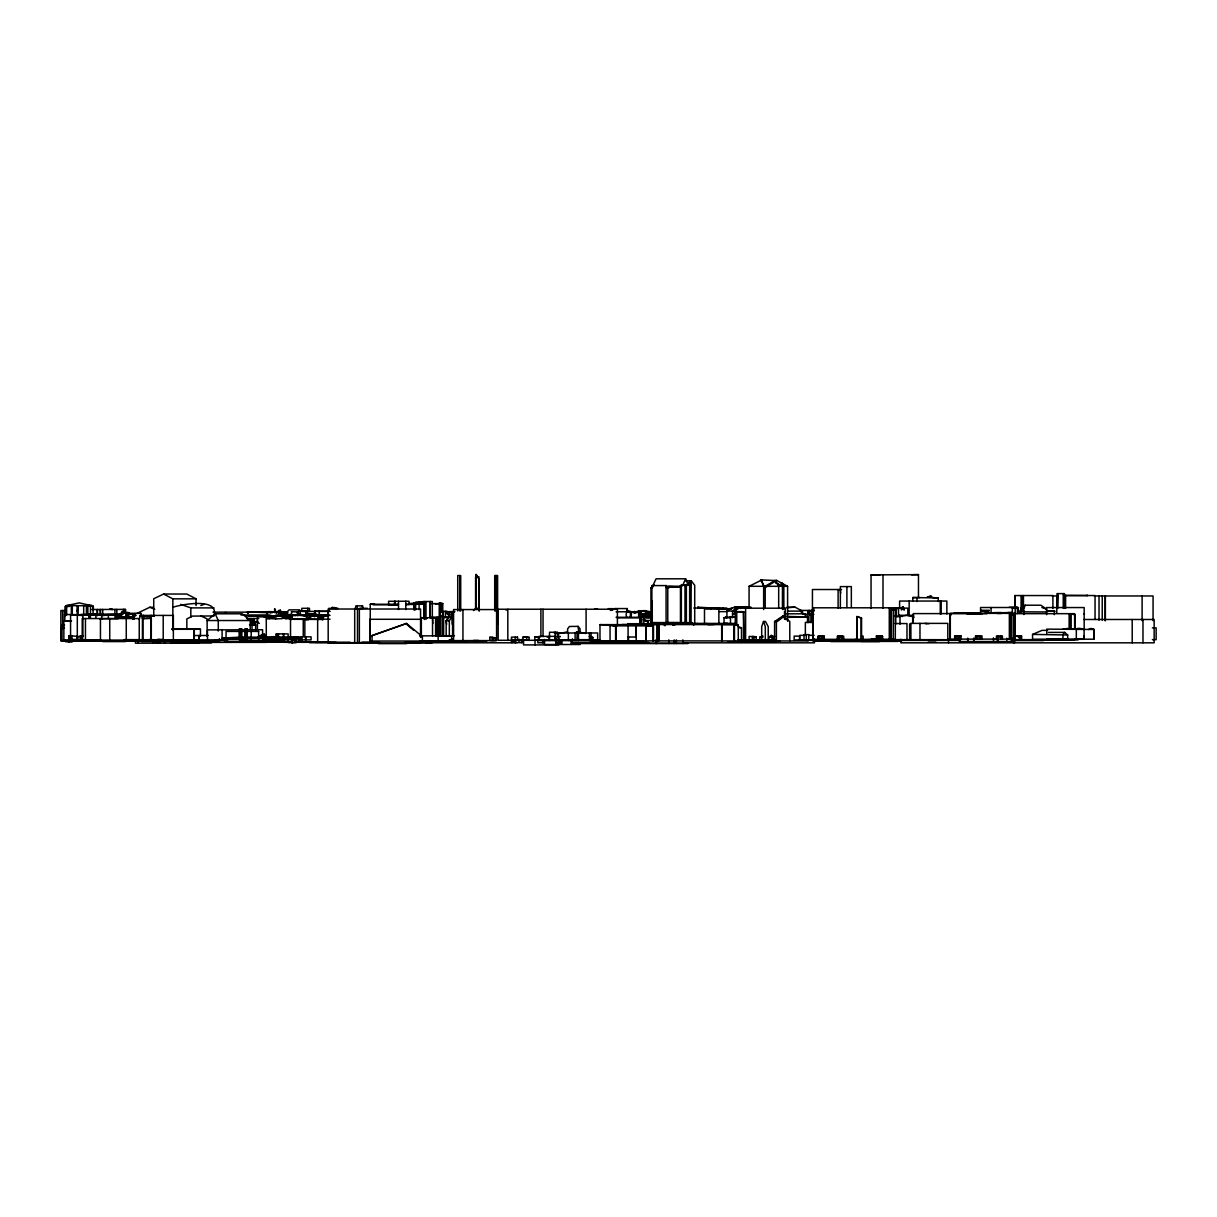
<?xml version="1.0" encoding="UTF-8"?>
<svg xmlns="http://www.w3.org/2000/svg" width="1217" height="1217" viewBox="0 0 1217 1217"><rect width="100%" height="100%" fill="white"/><g stroke="black" fill="none" stroke-linecap="round" stroke-linejoin="round"><path stroke-width="1.5" d="M567.639 632.581L567.639 628.824L569.465 626.481L578.136 626.359L580.068 628.824L580.068 632.977M652.053 623.697L652.282 601.152M1062.776 629.25L1067.933 628.398M142.435 618.479L151.304 618.479L150.786 640.446L150.786 615.422M626.77 617.293C623.378 609.291 635.046 609.017 630.376 617.293L630.376 611.679M809.305 611.39L811.982 611.01L812.408 614.646M273.171 617.962L273.293 615.954L283.926 615.954L283.455 617.962M639.731 624.367L640.218 617.293L616.076 617.293M811.465 611.619L811.982 611.01L811.541 614.342L811.541 610.417M1023.68 614.448L1023.467 610.295L1021.109 608.241L1025.11 605.214L1040.9 605.214L1046.726 609.261L1041.874 607.496M193.959 632.794L194.309 629.265L193.244 629.159M786.319 619.636L782.835 616.182L774.605 621.491L774.605 640.918M640.218 624.367L640.157 611.862L626.77 611.755L627.242 608.561L615.026 608.561L610.31 610.478M651.886 588.009L652.586 586.944L650.928 588.009L650.928 625.568M77.219 611.314L78.131 605.701L86.392 605.701M395.221 601.289L394.536 604.651L397.944 604.651M279.591 613.581L280.321 610.204L278.191 610.675M640.081 625.325L640.218 617.293M260.347 616.258L245.484 615.924M650.258 624.26L660.998 624.169M139.24 619.605L140.989 613.398L128.53 613.262M664.33 625.629L665.151 622.769L662.261 622.754M1017.929 611.603L1020.242 611.177L1021.109 608.241M1023.467 610.295L1025.11 605.214M355.166 608.013L356.764 605.823L357.692 608.896L363.274 608.333L362.529 605.823L355.881 605.899M768.231 639.838L768.231 626.633L765.447 621.476L763.5 621.476L761.69 626.633L761.69 639.838M901.204 609.763L902.999 606.659L904.459 609.9M901.888 609.763L902.999 606.659M640.872 611.771L640.157 613.505L639.503 611.755L640.872 611.771L641.709 613.52L641.709 624.23M682.554 585.605L685.658 578.805L656.069 578.805L652.418 586.655M638.651 613.52L639.503 611.755M302.09 615.391L295.153 615.057M578.455 640.553L578.455 632.901L577.147 632.11L576.873 640.553M672.727 625.234L674.218 622.724L692.23 622.693L693.736 625.234M413.978 602.704L420.869 602.704L408.562 603.632M449.332 635.883L449.332 620.837L451.598 617.125L452.587 617.551L452.587 635.989M446.167 635.883L446.167 620.837L448.449 617.125L452.587 617.551M762.055 637.145L762.831 635.928L759.834 637.145L759.834 640.02M272.06 612.866L272.41 612.166M772.141 637.738L772.947 636.491L774.757 636.491M650.928 588.009L654.046 584.692M285.219 618.084L290.528 618.814L288.17 618.297M418.648 602.05L422.573 602.826M1047.624 630.36L1042.041 630.36L1032.564 634.407L1032.564 639.305L1067.689 639.305L1067.689 634.985L1064.647 632.384L1062.943 634.407L1062.943 639.305M691.043 623.317L691.195 580.737L694.709 585.316L694.709 622.967M691.043 580.92L688.731 582.547L689.643 582.547L689.643 623.256M687.194 585.407L689.643 582.547M473.535 610.554L474.843 609.032L476.653 609.032M266.28 636.324L266.28 618.768L268.014 618.084M297.252 612.516L299.717 609.854L289.083 609.854L286.832 612.288M674.507 623.956L675.8 622.602L678.021 622.617M740.453 608.47L737.548 606.766L732.588 611.025L732.588 617.734L731.341 616.852L730.489 617.734L724.039 617.734L724.039 623.393M446.715 624.291L446.167 620.837L448.358 618.647M250.23 620.533L242.198 613.794L215.196 613.794L207.133 620.533L250.23 620.533L250.23 629.326M789.787 640.918L789.787 621.491L782.957 616L776.4 621.491L776.4 640.918M441.117 611.877L442.775 611.877M768.916 640.02L768.916 637.267L771.213 635.411L774.362 637.267M266.842 617.962L270.037 615.452L277.233 616.38M786.714 607.602L795.02 607.177L802.475 611.132L802.475 613.809M817.17 640.431L824.32 639.412L824.259 636.156L819.908 639.488L819.908 636.156M782.957 616L783.581 616.73L777.252 621.491L774.605 621.491M1015.206 639.108L949.853 639.123L949.853 614.935L950.705 614.281M423.957 618.738L423.957 604.104L415.651 604.225L415.621 609.9M151.197 615.422L151.03 631.304M415.651 604.225L421.721 603.449M418.648 602.202L421.645 603.039M305.513 619.468L310.411 616.137L317.241 615.726L322.961 619.194M122.963 612.257L121.441 612.257L121.441 616.791L122.963 617.323L115.265 616.806L122.445 616.623M65.262 640.325L61.215 640.355L61.215 627.957L62.037 627.424L62.037 640.355M249.759 625.31L257.837 621.263M251.402 625.31L252.923 624.351M254.155 623.591L256.604 622.039M724.039 617.734L731.341 616.852M749.079 608.394L749.079 586.305L761.994 579.87M65.551 615.574L65.551 606.233L66.661 605.564L79.211 602.887L91.792 605.701M765.204 608.394L765.204 586.305L774.773 580.555L776.492 580.6L760.503 579.855M766.969 586.305L776.492 580.6M370.196 642.987L370.257 604.256L374.456 604.028M575.109 640.553L575.109 632.901L577.147 632.11M911.259 616.578L913.83 615.087M258.46 636.643L262.781 634.194L264.18 635.7M258.278 637.039L264.469 634.194L265.154 641.085L265.306 636.597M264.469 634.194L264.15 641.085M144.625 616.41L141.035 615.985L146.359 616.137L140.624 616.243L146.42 616.03L145.462 616.41M732.391 607.815L728.009 609.139L705.89 609.078M1014.659 607.998L1017.412 607.998L1017.412 613.52M304.144 616.106L308.707 613.703L315.112 613.703L321.09 616.76M737.548 606.766L735.144 606.796L726.929 611.025L726.929 617.734L725.515 616.852M269.672 639.883L270.433 638.043L270.433 639.883M271.269 639.883L271.269 637.891L269.672 638.423M680.455 623.789L680.455 585.605L684.988 585.149L684.988 623.956M684.988 585.149L680.455 585.605M270.965 639.883L270.965 637.891L273.536 636.613L275.696 639.883M273.536 636.613L270.128 638.043L270.189 639.883M611.786 610.158L615.026 608.561M634.027 613.109L635.578 612.836M196.059 605.579L196.059 598.84L186.84 594.033L163.626 594.033L153.738 598.734L153.738 615.543M136.806 613.49L149.797 607.268L153.509 607.268M449.271 640.127L452.344 639.351L452.891 641.055L449.271 641.055L449.271 640.127L452.344 639.351M807.799 614.615L807.799 610.919L808.773 610.462L808.301 614.342M633.981 611.466L634.818 611.497M432.872 623.56L432.537 618.16L434.043 617.536M149.006 616.182L151.699 616.426M432.537 618.16L437.375 617.536L438.15 619.103L438.166 641.298M88.795 618.053L88.795 614.448L95.884 614.205L95.884 618.373M910.894 623.5L909.631 623.986L909.631 639.625M1023.923 614.448L1023.923 611.177L1017.792 613.018M81.98 639.868L63.862 639.868L63.862 621.035L71.56 620.746M406.554 623.454L370.196 636.263L406.554 623.454L422.375 636.658L422.375 641.055L369.831 641.055L369.831 619.286L420.215 619.286M559.485 633.509L567.472 631.851M172.844 607.253C181.379 604.469 218.984 597.197 214.04 615.406M200.82 605.534L203.984 604.393M1012.331 613.52L1012.331 607.998L1016.028 607.253M89.845 618.206L90.377 614.433L90.377 618.053M931.096 596.178L927.46 596.923L931.096 596.178L932.633 597.547L938.246 597.912L938.246 601.578M119.753 614.448L116.817 614.965L121 614.448L80.581 614.57L116.817 614.859M93.39 615.346L96.615 614.57M997.468 612.972L998.275 612.668M674.34 622.617L668.027 622.617M245.195 628.93L247.157 628.87L247.157 641.207L245.073 641.237L245.195 628.93L246.351 629.067M895.682 624.23L895.682 617.034L907.152 615.3L913.83 616.578M247.157 628.87L245.804 629.067L245.804 641.207M292.293 642.728L292.293 639.473L294.21 639.716M1074.063 628.915L1079.57 628.322L1084.088 629.341M95.763 614.235L89.845 614.615M913.997 617.521L912.674 617.795L912.674 623.271M443.079 616.958L443.079 611.558L447.004 611.177L449.818 615.072L448.86 615.604L445.057 611.177M440.539 615.878L440.311 612.121L443.155 611.573L443.155 616.958M1015.708 636.354L1021.611 636.065L1021.611 639.67L1017.199 636.065M1015.191 636.263L1021.611 636.065M300.112 614.798L300.112 611.299L305.011 610.721L307.734 611.36L307.521 615.787M300.112 611.299L307.734 611.36L307.734 608.302M316.968 616.198L321.562 615.361L327.814 616.502M61.778 628.611L61.778 625.188L64.577 624.99M249.546 624.625L255.676 624.838L255.676 630.117M269.763 618.464L266.28 618.814M286.786 618.54L286.269 618.616A12.064 2.236 2.2 0 1 285.113 618.723M140.503 616.015L143.743 615.924L140.411 616.182M173.666 629.159L173.103 629.311M83.577 614.859L117.304 614.965L117.304 614.113L84.064 614.798M102.989 615.528L101.68 615.528L101.68 619.255M954.66 639.047L954.66 636.004L960.974 635.852L960.974 639.153L956.775 635.852L955.117 636.019L955.117 639.153M101.68 615.528L115.265 614.859L115.265 618.403M111.918 615.193L115.265 614.859M361.647 605.899L362.529 605.823M1074.063 629.128L1075.919 628.961M427.076 618.084L421.356 618.084L440.6 617.034M443.855 617.567L449.453 617.567M281.34 618.586L280.655 618.632A12.003 2.145 -2.5 0 1 278.571 618.768A11.911 2.388 -2.4 0 1 277.872 618.829A12.003 2.145 -2.5 0 1 275.605 618.829M162.713 639.549L157.86 639.184M149.128 616.228L153.951 616.121L140.457 616.167M140.411 616L141.735 616.198M249.15 618.981L247.553 618.966M1020.242 611.177L1023.923 611.177M241.027 637.921L236.433 638.104L236.433 639.123L295.168 638.21M297.009 614.844L301.74 614.661M591.097 632.977L591.097 640.553L589.454 636.324L592.892 637.495L592.892 640.553M297.556 614.844L300.462 614.752M643.367 616.76L652.403 616.471M285.143 637.541L298.576 637.191L298.576 638.21L242.457 638.027L222.194 639.123L237.178 639.123L237.178 638.104L222.194 638.104L242.457 637.008L285.143 637.541L285.143 638.56M871.053 608.333L871.053 574.911L918.47 574.622L918.47 597.273M911.533 574.789L918.47 574.622M260.453 637.282L298.576 637.191M878.233 636.4L882.568 636.324L882.568 639.488L876.651 636.4L882.568 636.324L880.682 635.746M214.07 615.954L192.408 616.106L186.84 618.905L186.84 629.387M150.908 616.274L146.375 615.848L153.859 615.711M275.635 638.803L276.457 639.305L273.034 636.613M266.036 612.166L261.366 612.151M646.029 612.714L651.719 612.683M788.722 617.369L808.225 616.989L808.225 622.511M750.995 607.207L735.144 606.796M776.309 580.25L787.597 586.305L787.597 621.279M285.736 612.683L287.471 612.79M286.238 612.683L287.684 612.79L282.77 612.166M993.802 612.607L1001.059 612.562M451.507 639.929L452.891 639.914M451.659 611.877L449.818 611.877L449.818 615.072L446.593 613.474M88.795 614.448L90.377 614.433M142.054 616.198L143.789 616.076L141.735 615.908M643.367 615.33L652.403 615.3M446.167 620.837L449.332 620.837M1092.927 629.341L1093.992 629.341L1093.992 639.199L1046.772 639.199M420.55 636.658L422.375 636.658M774.773 580.555L776.02 582.943L782.44 586.305M439.413 617.962L439.413 603.054L442.106 603.526L442.106 612.121L440.311 612.121M750.585 607.557L740.59 607.04L734.505 611.132L734.505 613.809M718.745 609.245L731.098 609.215M644.767 610.584L651.293 611.984M719.46 611.649L726.945 611.619M641.1 613.779L644.736 613.885M640.507 617.125L643.854 617.11L643.854 624.701M1048.461 632.414L1064.647 632.384M69.521 639.427L69.521 635.609L77.812 636.461L77.812 639.427L68.928 639.427L68.928 635.791L69.856 635.806L69.856 639.427M523.036 640.218L523.036 637.054L529.136 637.373L529.136 640.218L518.412 640.264M871.053 574.911L879.952 574.911M478.844 579.475L479.315 611.04M685.612 580.737L691.195 580.737M781.542 584.997L783.839 584.997L783.839 609.474M685.46 585.255L691.043 585.164M684.076 585.347L686.358 585.347L686.358 624.002M667.783 623.789L667.783 586.427L680.455 586.427M749.079 586.305L764.154 586.305L761.538 580.357M765.204 586.305L787.597 586.305M667.783 586.427L680.136 586.609M763.652 587.035L766.512 587.035M666.079 587.644L669.259 587.644M841.525 589.515L812.439 589.515L812.439 622.982M1057.771 595.539L1057.299 608.287M1052.188 595.965L1057.74 595.965M1094.326 595.965L1153.062 595.965L1153.062 620.67M912.78 601.228L912.78 597.547L919.809 597.547M912.78 597.547L938.246 597.912M163.626 594.033L172.844 598.84L196.059 598.84M415.818 602.05L422.573 602.05M430.909 603.632L442.775 603.586L442.775 611.558M370.257 604.256L398.507 604.256M416.275 604.453L405.793 604.453L409.018 604.514L409.018 601.244L388.619 601.289L388.619 604.834L394.536 604.834L394.536 601.289M373.087 604.834L397.944 604.834M86.392 614.676L86.392 605.427L91.625 605.397L93.1 606.233L93.1 615.27M66.661 615.057L66.661 605.564L78.131 605.701L78.131 615.057M66.661 605.701L69.415 605.701M86.392 605.427L93.1 606.233M69.399 606.477L65.201 606.477L65.201 615.619M92.568 606.477L93.374 606.477L93.374 610.128M697.843 608.013L697.843 607.192L699.669 608.028M1009.182 607.268L1017.427 607.268M332.241 608.363L332.241 607.435L336.577 608.363M786.456 607.496L795.02 607.177M894.845 607.8L813.215 607.8L813.215 639.488M180.77 604.393L190.826 607.892L214.04 607.892M693.812 608.028L726.808 608.028M1012.331 607.998L1017.412 607.998M359.745 608.287L367.382 608.287M476.653 608.257L478.464 608.257M896.929 608.135L907.821 608.135L907.821 615.619M333.382 608.363L328.727 608.363L329.518 611.406L328.727 611.223M333.777 608.363L338.235 608.363M717.117 608.394L718.928 608.394L697.843 607.192M898.526 608.591L894.662 607.846L898.526 608.591L898.526 615.969M336.577 608.667L332.241 607.435M608.257 608.667L613.368 608.667M594.687 608.956L597.623 608.956M814.006 609.154L812.743 609.154L812.743 639.366L895.316 639.351L895.316 609.93L892.061 608.713L895.316 609.93M890.068 639.305L890.068 609.261L892.061 609.261L893.324 609.732L893.324 639.351M91.792 609.519L125.625 609.382L125.625 613.17M496.582 609.565L453.576 609.565L453.576 640.598L496.582 640.598L496.597 575.55M890.068 609.261L893.324 609.732M505.831 609.976L507.322 609.976M800.025 610.432L814.432 610.462M726.929 611.025L736.331 611.132M787.612 611.132L802.475 611.132M807.799 610.919L814.112 610.919M1054.318 610.904L1046.635 610.904L1055.063 611.39L1054.318 610.904L1054.318 614.691M329.518 611.223L314.564 611.223L314.564 614.266M329.929 611.406L305.923 611.406L305.923 615.057M448.723 611.619L454.884 611.619L447.521 611.877M247.462 611.877L248.055 613.292L247.462 611.877L269.155 612.79M266.493 611.664L271.817 611.664M291.319 615.285L291.7 611.649M616.076 611.771L640.02 611.862L639.336 611.497M736.148 624.823L736.148 611.649L743.511 611.649L744.135 639.883M280.26 611.892L271.817 612.09M297.876 615.559L297.876 611.968L297.496 615.559M736.148 611.649L744.135 612.136M212.99 612.151L286.847 612.166M128.698 617.399L128.698 612.623L127.161 612.623L127.161 616.852L133.505 617.399M224.856 612.592L226.301 612.592M282.77 612.516L285.387 612.516M1007.782 612.547L1012.422 612.547L985.101 612.957L997.453 612.972M954.067 613.079L980.339 613.079M977.373 613.596L913.267 613.596L913.267 623.013M997.225 613.474L1001.332 613.474M641.192 613.779L652.008 613.916M732.421 613.809L736.163 613.809M786.304 613.809L805.35 613.809L805.35 616.304M966.846 613.824L982.332 613.824M1010.445 613.672L1074.626 613.672L1074.626 628.535M1083.632 613.733L1084.423 613.733M122.963 614.342L116.771 614.342L116.771 617.323M127.709 614.342L135.102 614.342M804.909 614.281L813.914 614.342M290.696 614.463L283.88 614.798M297.572 614.463L301.101 614.463M313.91 614.479L327.936 614.904M804.909 614.555L811.891 615.239L811.891 622.313M119.753 614.813L76.123 614.813L82.923 615.452L82.923 636.552M283.5 614.798L307.505 615.483M313.986 614.904L329.107 614.904M1010.14 639.108L1010.14 614.874L1012.042 614.874L1013.305 615.254L1013.305 639.108M1070.032 613.855L1075.037 614.707L1074.961 629.341M100.692 639.746L70.571 639.746L70.571 615.011L76.123 615.011M240.951 614.981L269.322 614.981M285.843 615.087L291.015 615.087M949.853 614.935L951.116 614.935M133.322 615.422L136.198 615.422M140.244 615.422L173.362 615.422L173.362 640.446L128.637 640.446M289.083 616.897L287.379 615.33L275.483 615.361L281.766 616.487M317.728 615.391L291.182 615.391L291.182 619.651L291.517 618.388L285.31 618.388M899.302 616.578L899.302 615.315L913.069 615.315M1010.14 614.874L1013.305 615.254M70.571 615.011L82.923 615.452M287.379 615.33L295.914 615.513M302.09 615.498L330.02 615.467M1015.206 615.422L1012.042 614.676L1015.206 615.422L1015.191 639.731M269.824 615.924L282.694 615.924M248.557 616.289L279.788 616.258M440.6 635.426L440.6 615.68L443.627 616.395L443.627 635.183M786.106 616.395L808.225 616.989L806.78 616.395M730.489 624.169L730.489 616.7L735.996 616.7M856.738 639.397L857.179 616.547L861.56 618.13L861.56 639.488M121.426 616.806L125.792 616.806L122.156 616.806M127.161 616.852L133.17 616.852M276.624 616.836L257.411 616.836L257.411 629.387M283.12 616.897L292.126 616.897M732.421 616.791L736.163 616.791L730.489 616.7M264.195 617.095L274.814 617.095M284.641 617.065L292.339 617.125M319.752 617.186L323.859 617.186M443.368 617.049L451.598 617.125M285.28 617.293L290.68 617.293M283.789 617.445L291.152 617.445M430.057 617.582L438.257 617.582M617.278 617.856L640.081 617.856M643.367 617.749L652.403 617.749M151.197 618.175L144.351 618.479M856.738 616.547L861.56 618.13M246.61 618.54L258.704 618.555M289.631 619.134L330.081 619.194M289.631 619.27L322.961 619.468M1083.769 619.483L1154.157 619.483L1154.157 642.819L900.823 642.819L900.823 639.229M644.782 620.442L652.175 620.442M63.862 621.035L70.921 621.035M256.3 622.374L252.117 622.389L253.106 619.742L253.866 623.134M812.195 622.435L805.35 622.404L805.35 634.681M651.46 622.556L690.145 622.663M668.742 623.241L671.419 623.241M724.86 623.287L727.568 623.287M668.133 623.408L736.209 623.423M895.18 623.56L906.984 623.56L906.984 639.746M926.38 623.667L929.058 623.667M696.352 624.017L697.143 624.017M622.009 624.519L658.853 624.473L658.838 640.857L658.838 624.64M713.877 624.534L707.959 624.656M808.225 640.963L599.981 640.857L599.981 624.625L639.001 624.656M61.778 625.188L63.451 625.188L63.451 628.611M616.198 640.857L616.198 625.918L606.629 624.656L615.604 625.827L653.073 625.888L653.073 640.857M738.917 627.789L741.503 627.789L741.503 639.959M61.215 627.957L64.455 627.957M1152.362 627.866L1156.15 627.866L1156.15 639.686L1152.362 639.686M171.643 629.098L200.455 629.265L200.455 636.308M1072.268 628.961L1078.658 629.341M171.947 629.311L200.455 629.265M1093.84 639.199L1093.84 629.478L1046.772 629.128L1046.772 634.163M1088.424 629.508L1091.162 628.398L1093.84 629.478M553.674 632.475L557.964 632.475L549.521 632.216L549.521 640.385M575.109 632.901L578.455 632.901M276.183 633.89L288.14 633.89L288.094 639.914M555.211 633.738L559.014 633.738M1032.564 634.407L1067.689 634.985M206.373 635.472L208.153 635.472L194.72 635.548M804.346 635.32L799.782 635.32L799.782 640.233L901.067 640.264M808.788 635.32L814.143 635.32M435.61 635.715L454.428 635.715M80.611 639.412L80.611 635.776L82.862 635.974M419.667 635.852L451.598 635.852L451.598 639.488M960.974 635.852L956.775 635.852L956.775 639.153M824.259 636.156L818.341 636.156L818.341 639.488M861.56 636.172L863.127 636.172L863.127 639.488M876.179 639.336L876.651 636.004L876.651 639.488M560.094 636.354L538.948 636.354L538.948 640.553L597.669 640.553L597.669 632.977L558.177 632.977L558.177 640.553M589.454 636.324L592.892 637.495M822.677 636.293L817.87 636.293L817.87 639.381M842.118 636.232L837.311 636.232L837.311 639.366M77.31 636.552L81.052 636.552M241.088 636.689L240.16 636.689L240.16 639.731M540.972 640.248L534.795 640.248L534.795 636.826L539.709 637.404M554.952 640.553L554.952 636.917L559.987 636.917M752.38 640.142L752.38 636.43L756.213 636.795L756.213 640.142L737.913 640.096M547.133 637.054L549.506 637.054M628.094 637.008L636.217 637.008L636.217 640.857M759.834 637.145L763.074 637.145M489.842 637.297L496.095 637.875L496.095 640.492L489.842 640.492L489.842 637.297L496.095 637.875M523.036 637.054L529.136 637.373M768.916 637.267L772.141 637.267L772.141 640.096L774.362 640.096M265.047 637.951L266.584 637.951L266.584 639.868M288.186 638.225L299.869 638.225M1075.022 638.971L1077.76 638.971M293.038 639.838L288.246 639.184L288.246 642.546L293.038 642.546M871.25 639.26L878.659 639.26M80.139 639.412L82.862 639.412M1078.14 639.29L1084.18 639.29M124.028 639.625L158.256 639.746M163.184 639.746L198.903 639.777M576.752 639.67L591.781 639.67M749.079 639.701L775.32 639.701M812.439 639.716L864.678 639.731M868.314 639.61L947.8 639.701L947.8 623.378L910.894 623.378L910.894 639.701M956.364 639.731L960.061 639.731M1012.133 639.67L1075.037 639.594M87.898 639.823L100.996 639.823M124.286 639.807L227.822 639.868M265.047 639.868L289.083 639.899M737.624 639.959L775.031 640.02M803.098 639.944L794.153 639.944L794.153 636.111L799.554 636.111L799.554 639.944M805.35 639.944L853.011 639.838M870.109 639.959L960.335 639.944M1058.212 639.99L1078.11 639.914M69.643 640.218L139.864 640.096M153.92 640.188L161.313 640.188M224.491 640.157L226.149 640.157M241.787 640.157L243.415 640.157M541.687 640.279L546.661 640.279M547.133 640.248L552.99 640.248M558.725 640.233L567.761 640.172M568.141 640.248L594.155 640.203M594.687 640.157L599.54 640.157M763.074 640.112L766.923 640.112M1011.144 640.188L1070.762 640.112M214.481 640.507L227.107 640.507M242.883 640.461L244.571 640.492M473.535 640.446L478.464 640.431M600.011 640.294L498.164 640.294L498.164 609.23L617.399 609.23L617.399 625.675M806.597 640.385L960.228 640.416M61.778 640.614L64.577 640.614M69.293 640.659L197.184 640.766L73.324 640.827M269.383 640.781L284.185 640.781M817.018 640.644L829.598 640.644M1011.479 640.583L1043.471 640.583M64.44 641.009L60.85 641.009L60.85 610.523L64.44 610.523L64.44 621.294M243.522 640.857L249.318 640.857M249.957 640.842L265.747 640.842M269.672 640.872L276.153 640.872M419.85 640.842L486.952 640.872M65.201 641.222L125.457 641.055M178.017 641.131L218.482 641.146M252.74 641.085L265.306 641.085M269.672 641.07L274.768 641.07M607.496 641.116L626.496 641.116M739.191 641.237L780.249 641.237M813.062 641.222L901.554 641.131M141.355 641.496L196.88 641.465M259.51 641.42L284.93 641.344M419.667 641.298L452.587 641.526M590.701 641.542L643.854 641.542M861.028 641.42L897.918 641.42M65.551 641.724L69.415 641.724M102.715 641.587L125.625 641.587M269.063 641.663L285.052 641.663M511.231 641.724L514.395 641.724M830.755 641.587L879.495 641.587M68.289 641.983L72.153 641.983M188.285 642.044L194.477 642.044M243.476 641.861L289.631 641.937M294.879 641.937L330.081 641.937M727.994 641.937L775.944 641.937M224.491 642.074L270.661 642.074M283.455 642.302L350.161 642.302M361.905 642.165L379.248 642.165M405.231 642.165L466.872 642.165M611.649 642.196L619.331 642.196M928.221 642.15L935.873 642.15M195.922 642.378L266.219 642.363M315.066 642.378L336.227 642.378M648.615 642.515L572.37 642.515L572.37 638.834M291.882 642.728L296.05 642.728M309.59 642.682L379.202 642.622M425.996 642.759L517.864 642.804L513.635 640.933M544.014 642.789L537.792 642.789L537.792 639.99M170.684 642.926L211.423 642.926M420.55 642.987L328.194 642.987L328.164 609.017L420.55 609.017L420.55 637.328M684.273 642.819L814.462 642.819L814.462 639.138M198.812 643.169L135.406 643.169L135.406 640.112M336.348 643.108L379.993 643.139M405.246 643.078L431.868 643.078M634.027 643.2L682.843 643.2M558.177 643.397L561.919 643.397L561.919 639.883M687.924 643.55L571.123 643.55L571.123 639.853M378.304 643.626L406.828 643.626M580.174 644.508L544.547 644.508L544.547 639.427M558.846 644.904L523.553 644.904L523.553 639.823M476.045 608.728L476.014 574.515L479.315 579.475M416.746 603.449L423.957 604.104M1011.144 613.611L1014.978 613.627M248.876 618.662L250.017 618.662M252.695 622.389L254.216 622.389L254.216 618.54M924.874 623.5L926.685 623.5M250.565 624.838L255.676 624.838M65.551 606.233L68.289 606.249M711.671 608.059L723.963 608.789L722.807 607.709M998.488 613.109L1000.085 613.109M99.444 618.677L118.155 618.723M718.334 623.545L719.521 623.545M599.981 624.625L616.198 625.918M1046.955 611.953L1023.923 611.832L1023.558 611.025M706.256 623.56L707.412 623.56M301.801 611.314L307.734 611.36L301.801 611.314L301.801 608.302L309.483 608.302L309.483 611.558M683.771 622.769L690.374 622.83M438.85 621.142L439.52 635.974M666.551 586.792L680.136 586.929L669.259 586.609M440.6 615.68L443.627 616.395M139.651 615.878L152.87 616.061M696.809 623.56L697.98 623.576M153.54 615.696L151.638 615.893L153.859 616.304M643.367 617.445L652.403 617.643M80.246 639.746L80.611 635.776M982.225 613.627L986.987 613.748M142.222 616.319L141.172 616.213M274.479 612.288L274.814 609.032L276.533 613.49M635.578 612.547L634.027 612.501L639.518 610.675L650.365 612.683M643.154 619.788L648.615 622.298L644.66 619.833M297.283 613.52L300.462 613.642M303.246 636.232L303.246 618.86L308.449 619.134M438.15 619.103L439.52 621.142M976.825 613.718L980.826 613.9M291.319 611.649L297.876 611.968M149.098 639.534L154.635 639.823M627.242 608.561L627.668 611.451L631.76 611.679M423.333 618.206L424.839 618.282L421.356 617.551L421.356 636.111M128.698 612.623L121.472 612.273M84.81 614.798L64.623 614.463L64.623 620.746M286.68 612.79L284.474 612.683L285.402 612.79M284.717 612.683L285.63 612.79M285.295 612.683L287.729 612.79M150.771 616.426L146.466 616.38L150.512 616.03M284.793 612.683L285.949 612.79M1086.72 595.356L1087.861 595.539L1063.81 595.493L1095.057 595.539L1095.057 619.453M643.55 624.717L653.073 625.888M420.261 602.019L423.273 602.43M876.179 636.004L880.986 636.628L880.515 639.336M893.111 639.61L898.648 640.431M303.246 618.86L308.449 619.788M317.029 615.696L320.725 616.365M649.148 612.105L641.329 610.675L638.377 611.634L643.976 610.569L649.148 612.668M315.538 615.33L322.52 616.623M282.238 615.361L284.9 615.848L284.839 612.166M270.037 615.452L274.996 616.38M894.297 615.619L897.629 616.258M322.703 617.247L313.332 615.33L306.425 619.849L306.425 615.391M855.201 639.381L858.761 640.127M579.475 632.171L585.788 633.509M756.213 636.795L749.124 636.43L749.124 640.02M683.665 623.758L678.812 622.663L679.482 623.363M534.795 636.826L538.553 637.693L538.553 640.248M268.044 618.099L268.425 618.19A12.216 2.236 -2 0 0 270.387 618.495M441.117 603.632L439.413 603.054M292.628 639.336L296.05 640.203L293.023 639.321M633.981 611.862L637.008 612.683M737.624 626.42L741.503 627.789M328.194 611.223L327.692 614.904M642.956 614.053L643.854 617.11M149.797 607.268L154.772 609.337M899.302 615.315L902.193 616.578M511.475 640.933L515.719 642.774M154.589 641.633L157.875 643.169M200.911 615.954L207.133 618.89L207.133 636.354M90.484 606.127L89.008 605.427L90.484 606.233L90.484 615.27M68.928 635.791L70.236 636.461M308.707 613.703L314.701 616.76M80.139 635.959L81.372 636.597M287.379 615.513L289.083 616.532M776.02 582.943L781.542 586.305M801.242 612.394L804.254 614.372M256.194 621.263L259.297 623.378M1073.896 613.855L1075.037 614.707M410.661 627.576L405.946 623.469L413.704 630.33M442.775 603.586L435.123 603.845L435.929 603.845M96.173 614.57L97.39 615.726M772.947 636.491L773.769 640.096M290.513 618.768L290.528 638.073M476.014 574.515L477.429 576.995M280.321 610.204L281.933 613.018M576.447 632.095L576.873 632.901M782.075 582.958L783.839 586.305M781.177 582.958L782.927 586.305M776.933 582.943L778.682 586.305L778.682 608.394M771.213 635.411L772.141 637.267M117.304 614.113L117.699 614.965M215.196 613.794L218.284 620.533L218.284 631.075M281.614 615.33L282.329 616.897M902.314 606.659L903.79 609.9M760.853 579.961L763.652 586.305L763.652 609.58M317.241 615.726L318.687 619.468M685.658 578.805L688.092 585.255M554.952 636.917L556.321 640.553M763.5 621.476L765.31 626.633L765.31 639.838M140.989 613.398L142.435 619.042L142.435 640.446M578.136 626.359L578.729 632.977M274.479 609.017L275.225 612.227M674.218 622.724L674.705 625.234M1083.799 635.852L1084.088 639.199L1084.088 629.128M840.369 589.515L840.688 593.242M442.03 611.117L442.06 603.632M673.564 622.556L673.564 625.234M1142.976 619.483L1142.976 642.819M1142.109 595.965L1142.109 620.67M1132.206 619.483L1132.206 642.819M1105.371 595.965L1105.371 620.67M1105.203 595.965L1105.203 620.67M1102.237 595.965L1102.237 620.183M1099.027 595.965L1099.027 620.259M1084.18 628.094L1084.18 607.557L1046.574 607.557L1046.635 614.691M1076.33 629.128L1076.33 639.199M1071.173 614.722L1071.173 628.93M1070.032 613.672L1070.032 628.565M1069.134 613.672L1069.134 628.535M1065.605 595.539L1065.605 608.409M1064.525 608.409L1064.525 593.607L1056.98 593.607L1056.98 608.348M1063.247 593.607L1063.247 608.348M1057.771 593.607L1057.771 608.409M1056.873 595.965L1056.873 607.161M1056.782 607.557L1056.782 613.155M1052.903 608.424L1052.903 595.554L1014.841 595.554L1014.841 608.424M1023.436 595.554L1023.436 608.424M1022.402 595.554L1022.402 608.424M1021.109 595.554L1021.109 612.105M1020.12 636.263L1020.12 639.731M1019.603 636.263L1019.603 639.731M1018.31 613.125L1018.31 607.511L980.552 607.511L980.552 613.125M1015.191 595.554L1015.206 613.52M1014.674 642.819L1014.689 613.353L950.31 613.353L950.31 639.153M1013.396 639.229L1013.396 642.819M1012.742 638.195L1012.742 641.542L959.331 641.542L959.376 636.004M1011.418 615.254L1011.418 639.108M1009.349 613.353L1009.349 639.153M1006.748 638.195L1006.748 641.542M1000.8 635.943L1000.8 639.153M997.94 641.542L998.046 635.943L1002.397 639.153L1002.397 635.943L996.449 635.943L996.449 639.153M997.347 637.814L997.347 641.542M993.498 637.814L993.498 641.542M991.079 607.511L991.079 613.125M980.339 635.898L980.339 639.153M979.746 635.928L979.746 639.123M977.525 639.153L977.525 635.898L981.997 639.153L981.997 635.898L975.441 635.928L975.441 639.123M975.973 635.898L975.973 639.153M974.163 638.362L974.163 641.542M973.691 638.195L973.691 641.542M967.85 638.362L967.85 641.542M967.667 638.362L967.667 641.542M958.874 636.004L958.874 639.047M948.515 639.229L948.515 642.819M946.856 613.992L946.856 601.046L899.622 601.046L899.622 608.439M941.197 601.046L941.197 613.992M940.254 601.046L940.254 613.992M919.976 623.378L919.976 639.701M916.994 597.912L916.994 601.563M909.16 601.046L909.16 615.848M900.017 616.989L900.017 624.199M896.305 608.591L896.305 615.969M891.331 609.732L891.331 639.305M889.277 607.8L889.277 639.488M882.994 574.622L882.994 608.196M880.986 636.324L880.986 639.488M861.088 618.13L861.088 639.397M857.179 616.547L857.179 639.488M851.337 607.466L851.337 586.594L840.369 586.594L840.369 608.12M846.895 586.594L846.895 607.466M842.118 636.156L842.118 639.488M841.647 636.232L841.647 639.366M839.35 639.488L839.35 636.156L843.7 639.488L843.7 636.156L837.783 636.156L837.783 639.488M838.102 589.515L838.102 608.12M822.677 636.156L822.677 639.488M822.205 636.293L822.205 639.381M812.028 610.417L812.028 614.646M810.111 614.281L810.111 621.811M809.548 610.417L809.548 614.342M808.788 640.233L808.788 634.635L804.011 634.635L804.011 640.233M807.479 616.989L807.479 622.511M806.293 634.635L806.293 640.233M785.361 619.423L785.361 608.196L735.281 608.196L735.281 625.036M784.493 611.527L784.493 619.103M782.44 584.997L782.44 609.474M753.992 636.795L753.992 640.142M745.61 608.196L745.61 640.02M743.511 611.649L743.511 639.883M738.278 640.857L738.278 624.64L636.4 624.519M736.757 612.136L736.757 625.082M734.444 640.857L734.444 624.473L721.681 624.473L721.681 640.857M733.973 624.473L733.973 640.857M733.76 624.64L733.76 640.857M722.153 624.473L722.153 640.857M718.867 608.028L718.867 623.104M704.491 608.028L704.491 623.104M690.13 580.935L690.13 586.457M689.993 585.255L689.993 624.002M682.843 639.853L682.843 643.55M681.353 585.149L681.353 623.956M676.317 639.838L676.317 643.55M674.188 639.899L674.188 643.55M668.833 639.868L668.833 643.55M666.551 586.944L666.551 585.59L651.886 585.59L651.886 623.697M666.079 585.59L666.079 623.53M665.151 622.769L665.151 625.629M657.499 624.473L657.499 640.857M657.043 640.857L657.043 623.712L627.774 623.712L627.774 624.519M656.45 640.02L656.45 643.55M655.857 639.944L655.857 643.55M653.483 640.857L653.483 625.781L645.771 625.781L645.771 640.857M652.418 585.59L652.418 588.009M646.151 625.781L646.151 640.857M641.998 623.712L641.998 624.519M640.02 611.679L640.02 613.52M638.651 611.679L638.651 617.293M635.852 637.115L635.746 625.888L635.746 637.008M628.535 637.008L628.535 640.857M628.078 625.873L628.094 640.857M615.604 625.873L615.604 640.857M610.052 625.903L610.052 640.857M591.31 637.541L591.31 640.553M590.701 638.834L590.701 642.515M589.424 632.977L589.454 640.553M586.092 609.23L586.092 632.992M568.369 632.977L568.369 640.553M560.946 639.64L560.946 643.397M559.485 639.168L559.485 642.606L556.306 642.606L556.306 639.168M559.318 639.168L559.318 642.606M556.458 639.168L556.458 642.606M555.85 639.427L555.85 644.508M555.211 632.216L555.211 640.385M549.126 636.354L549.126 640.553M543.041 609.23L543.041 636.643M542.736 640.02L542.736 642.789M540.896 609.23L540.896 636.643M535.024 639.823L535.024 644.904M526.687 637.373L526.687 640.218M521.515 642.652L521.515 639.549L522.869 639.549L522.869 642.652L519.02 642.652L519.02 639.184M515.156 637.13L515.156 640.233M511.977 639.26L511.977 642.759M507.824 609.23L507.824 640.294M497.616 624.002L497.616 575.55L494.71 575.55L494.71 610.949M495.73 575.55L495.73 610.949M493.57 637.875L493.57 640.492M492.368 637.297L492.368 640.492M478.905 610.615L478.905 576.736L475.588 576.736L475.588 608.728M476.471 574.515L476.471 578.303M462.947 609.565L462.947 640.598M460.711 610.949L460.711 575.565L457.729 575.565L457.729 610.949M459.707 575.565L459.707 610.949M452.192 611.695L452.192 624.245M451.659 611.695L451.659 617.551M450.686 640.127L450.686 641.055M445.407 611.664L445.407 617.049M442.395 616.395L442.395 635.183M440.311 603.054L440.204 635.883M440.006 617.049L440.006 635.883M439.565 603.632L439.565 617.78M438.485 619.118L438.485 635.928M436.766 617.795L436.766 636.05M436.538 617.795L436.538 636.05M435.61 618.16L435.61 636.141M432.537 617.049L432.537 636.141M432.324 617.78L432.324 601.533L422.786 601.533L422.786 603.602L420.869 603.602L420.869 602.704M430.286 601.533L430.286 617.673M429.981 601.533L429.981 617.673M425.996 601.533L425.996 619.468M424.459 601.533L424.459 619.468M419.104 604.104L419.104 609.595M414.373 604.453L414.297 609.9M414.069 604.453L414.069 609.9M405.793 601.244L405.793 609.58M398.507 601.244L398.507 609.519M372.052 636.263L372.052 641.055M359.35 609.017L359.35 642.987M357.494 609.017L357.494 642.987M354.695 609.017L354.695 642.987M334.127 607.435L334.127 608.363M322.703 615.467L322.703 619.955M319.265 611.223L319.265 614.904M317.652 619.194L317.652 641.937M314.899 611.223L314.899 615.787M306.075 611.406L306.075 615.057M305.863 636.841L305.863 639.899M305.528 636.841L305.528 639.899M304.843 618.921L304.843 636.248M302.014 636.841L302.014 639.899M300.858 636.841L300.858 639.899M300.553 636.841L300.432 639.899M299.869 639.899L299.93 636.841L311.08 636.841L311.08 639.899L293.936 639.899L293.936 638.225M299.063 638.225L299.063 639.899M298.804 638.225L298.804 639.899M294.255 638.225L294.255 639.899M291.395 639.184L291.395 642.546M286.801 612.166L286.847 615.848M285.371 612.166L285.371 615.848M285.143 612.166L285.128 615.848M284.535 612.166L284.535 615.848M284.215 612.166L284.306 615.848M283.728 633.89L283.728 639.914M283.394 633.89L283.394 639.914M283.196 612.166L283.242 615.848M282.968 612.166L282.922 615.848M282.131 612.166L282.131 615.848M280.701 612.166L280.701 615.924M278.419 612.166L278.419 615.924M278.48 633.89L278.48 639.914M277.643 633.89L277.643 639.914M276.761 633.89L276.761 639.914M276.381 639.914L276.381 633.89L276.183 639.914M275.955 638.803L275.955 639.883M274.814 609.032L274.814 612.683M270.676 612.166L270.676 613.109M266.766 612.166L266.766 615.924M266.082 637.951L266.082 639.868M265.702 637.951L265.702 639.868M262.978 634.376L262.978 641.085M262.583 634.787L262.583 629.752L207.468 629.889L207.468 639.823M253.577 618.54L253.577 622.115M252.01 624.671L252.01 630.01M251.204 631.41L251.204 641.344M251.143 618.555L251.143 624.853M246.351 628.93L246.351 641.207M245.454 628.87L245.423 640.918M244.86 637.86L245.043 640.918M244.495 637.86L244.495 640.918M241.407 628.854L241.407 639.762M240.707 636.689L240.707 639.731M240.388 628.854L240.388 639.762M239.84 628.854L239.947 639.762M234.577 638.104L234.577 639.123M226.575 638.666L226.575 642.378M222.102 629.889L222.102 639.823M219.364 638.606L219.364 642.378M199.208 635.548L199.208 639.777M199.116 635.548L199.116 639.777M194.309 639.823L194.309 629.052L193.807 639.823M190.826 607.892L190.826 617.278M178.838 639.899L169.133 639.899M172.844 598.84L172.844 630.436M164.584 640.005L164.584 643.169M163.215 615.422L163.215 640.446M159.716 640.066L159.716 643.169M153.312 640.066L153.312 643.169M151.304 618.479L151.304 640.446M143.545 615.422L143.545 619.149M143.165 615.422L143.165 619.149M142.937 618.479L142.937 640.446M139.24 640.446L139.24 618.555L82.224 618.555L82.224 640.036M138.327 639.625L138.312 643.169M133.855 615.756L133.855 619.286L134.889 613.398L135.285 615.756L132.744 615.756L132.744 619.407M126.264 618.555L126.264 640.036M125.792 612.531L125.792 617.947M125.138 609.382L124.971 613.17M123.906 609.382L123.906 613.17M123.252 609.382L123.252 613.17M116.817 609.382L116.817 615.057M114.915 609.382L114.915 615.057M109.743 618.601L109.743 640.036M108.359 614.859L108.359 618.419M102.715 609.382L102.715 615.133M100.555 609.519L100.555 615.133M100.448 618.586L100.448 640.036M100.22 609.519L100.22 615.133M97.497 609.519L97.497 615.133M97.162 609.519L97.162 615.133M89.389 614.205L89.404 618.373M87.867 606.127L87.867 615.193M85.449 618.586L85.449 640.036M83.684 605.701L83.684 615.057M82.589 635.776L82.589 639.412M77.31 615.452L77.31 639.746M77.188 605.67L77.188 615.041M76.762 635.822L76.762 639.427M72.29 605.701L72.29 615.057M71.742 635.806L71.742 639.427M71.423 635.593L71.423 639.427M71.331 605.67L71.331 615.041M62.63 610.523L62.63 628.459M275.727 618.86A11.911 2.388 -2.4 0 1 270.63 618.555M285.128 618.084A12.094 2.297 -2.3 0 1 281.325 618.571M287.942 618.251A12.124 2.297 2.2 0 1 286.543 618.479M269.87 618.555A12.246 0.776 -13.1 0 1 268.835 618.723M981.723 610.31L981.039 611.33L988.736 611.33L989.406 610.31L981.723 610.31M111.614 609.23L109.606 609.23L112.588 609.519L111.614 609.23M241.666 628.854L239.156 628.854L239.156 639.762L241.666 639.762L241.666 628.854M258.628 631.41L226.058 631.41L226.058 641.344L258.628 641.344L258.628 631.41M517.514 637.13L511.475 637.13L511.475 640.233L517.514 640.233L517.514 637.13M711.154 609.261L711.154 608.028L711.154 609.261M299.352 639.899L299.352 638.225L299.276 639.899"/></g></svg>
